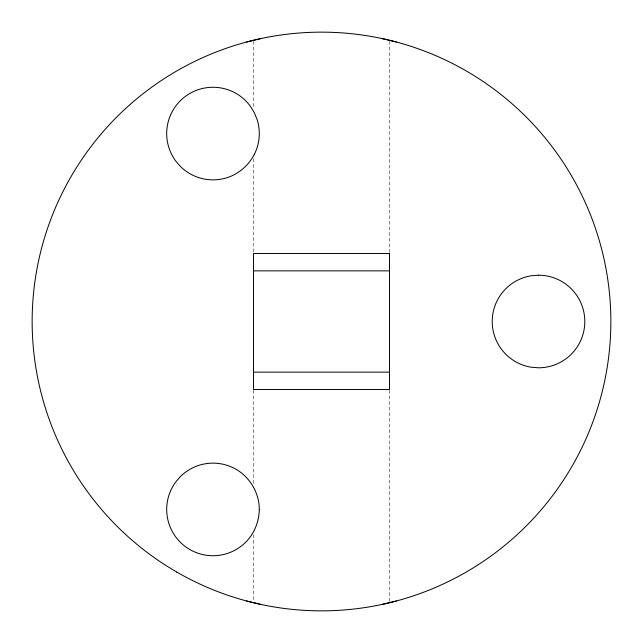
<?xml version="1.0" encoding="UTF-8"?>
<svg xmlns="http://www.w3.org/2000/svg" width="643" height="643" viewBox="0 0 643 643"><rect width="100%" height="100%" fill="white"/><g stroke="black" fill="none" stroke-linecap="round" stroke-linejoin="round"><path stroke-width="0.48" stroke-dasharray="3.21 2.41" d="M389.497 41.353L389.497 252.828M389.497 390.172L389.497 601.647M253.503 41.353L253.503 108.337M253.503 158.789L253.503 252.852M253.503 390.148L253.503 484.211M253.503 534.663L253.503 601.647"/><path stroke-width="0.96" d="M246.615 42.012L261.339 38.476M381.661 604.524L396.385 600.988M253.503 270.864L389.497 270.864M253.503 372.136L389.497 372.136M381.661 38.476L396.385 42.012M246.615 600.988L261.339 604.524M259.29 509.441C259.177 519.158 256.067 528.723 250.448 536.648A46.296 46.296 0 0 1 185.779 546.896A46.296 46.296 0 0 1 175.539 482.226L180.257 476.704A46.296 46.296 0 0 1 234.012 468.184C249.243 475.916 259.322 492.361 259.29 509.441M254.242 154.577C249.733 163.193 242.62 170.299 234.012 174.816A46.296 46.296 0 0 1 180.257 166.296L175.539 160.774A46.296 46.296 0 0 1 185.779 96.104A46.296 46.296 0 0 1 250.448 106.352L254.242 112.541L257.023 119.252A46.296 46.296 0 0 1 254.242 154.577M538.512 275.204L531.271 275.775A46.296 46.296 0 0 0 531.271 367.225L538.512 367.796A46.296 46.296 0 0 0 584.808 321.5A46.296 46.296 0 0 0 538.512 275.204M389.497 253.503L253.503 253.503L253.503 389.497L389.497 389.497L389.497 253.503M176.825 572.085A289.35 289.35 0 0 0 610.85 321.5A289.35 289.35 0 0 0 176.825 70.915A289.35 289.35 0 0 0 176.825 572.085"/></g></svg>
